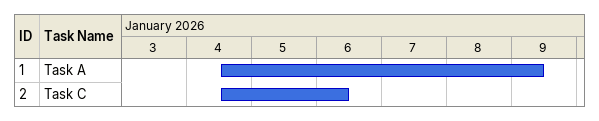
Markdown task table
| ID | Task | Start | Finish |
|---|---|---|---|
| 1 | Task A | 2026-01-04 | 2026-01-09 |
| 2 | Task C | 2026-01-04 | 2026-01-06 |
